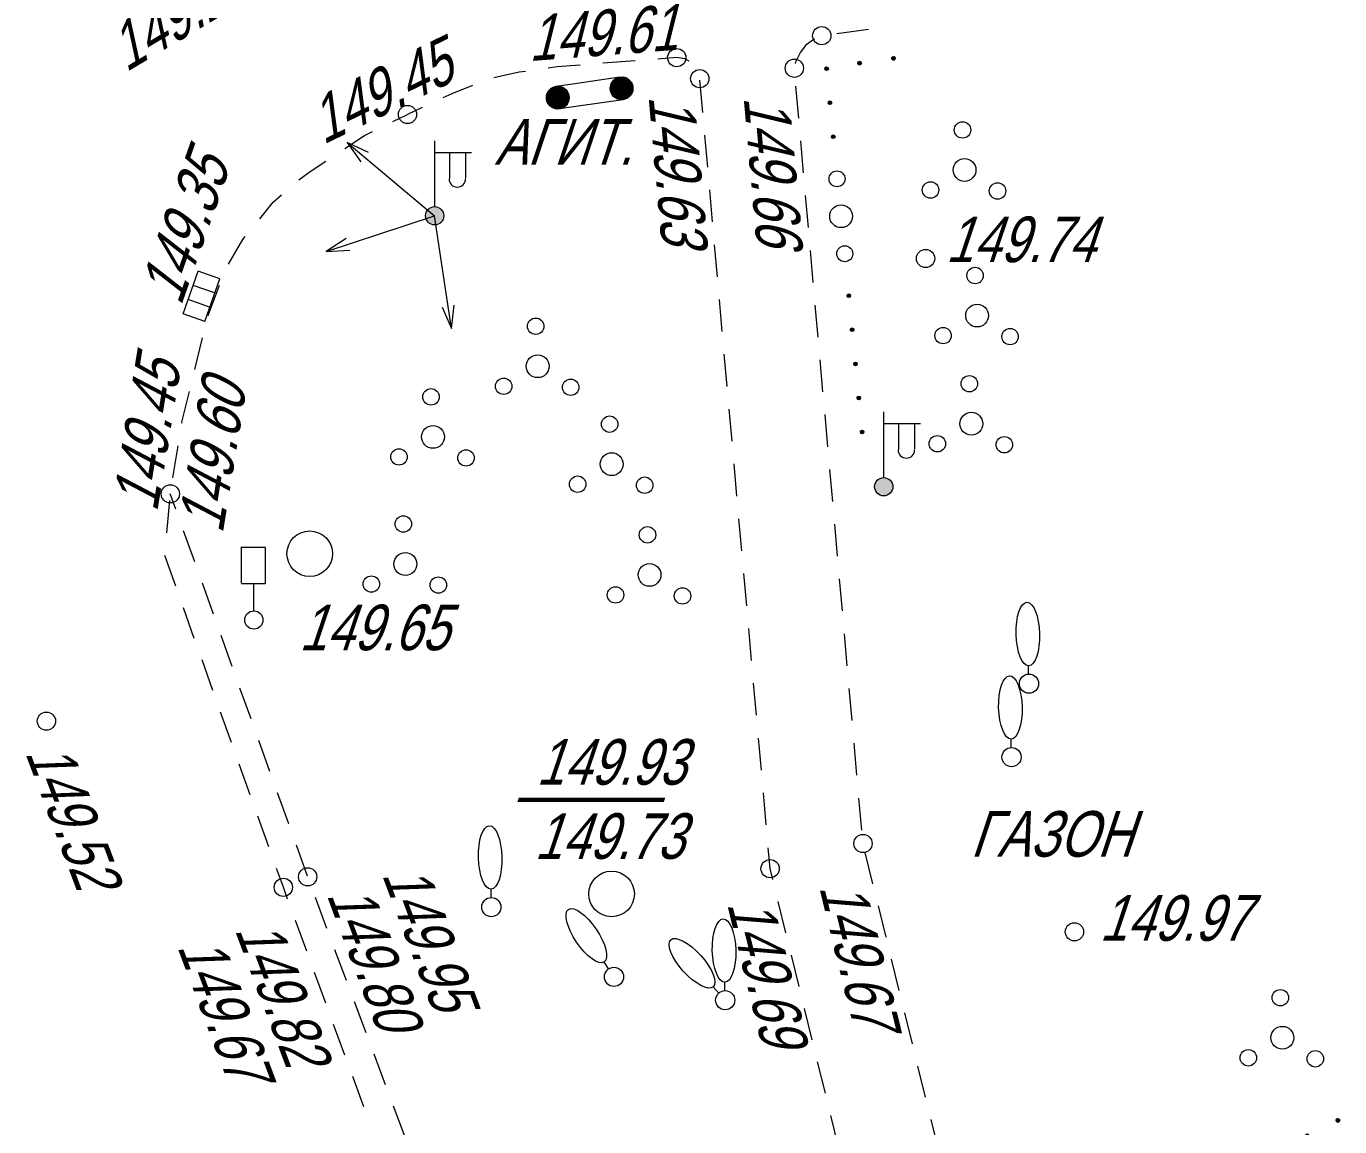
# Model space of a CAD drawing. Header units: metres. Extents: x 382 to 851, y 14083 to 14440.
# Drawn here: x 593.61 to 622.39, y 14327.07 to 14351.19 of the extents above; entities that cross this region are included whole.
import ezdxf
from ezdxf.enums import TextEntityAlignment as Align

# ---------------------------------------------------------------- set-up
doc = ezdxf.new("R2010")
doc.units = ezdxf.units.M
doc.header["$MEASUREMENT"] = 0
for name, color, linetype, lineweight in [('Бортовой камень', 7, 'Continuous', 25), ('Горизонтали', 7, 'Continuous', 25), ('Граница улицы', 7, 'Continuous', 25), ('Колодцы', 7, 'Continuous', 25), ('Леса и газоны', 7, 'Continuous', 25), ('ЛЭП', 7, 'Continuous', 25), ('Отдельно стоящее дерево', 7, 'Continuous', 25), ('Памятники', 7, 'Continuous', 25), ('Полоса деревьев', 7, 'Continuous', 25), ('Светофоры', 7, 'Continuous', 25), ('Фонари', 7, 'Continuous', 25), ('Фонтаны', 7, 'Continuous', 25)]:
    doc.layers.add(name, color=color, linetype=linetype, lineweight=lineweight)
doc.styles.add('Style-RUSSIAN_1251 I 0.32289', font='RUSSIAN_1251.shx', dxfattribs={"oblique": 18.5})

# ---------------------------------------------------------------- blocks, each defined once
blk = doc.blocks.new('PIKET_157')
at = {"layer": 'Горизонтали', "color": 251, "linetype": 'Continuous', "lineweight": 9}
blk.add_arc((0, 0), 0.2, 0, 360, dxfattribs=at)
blk = doc.blocks.new('RESHT1_6')
at = {"layer": 'Фонтаны', "color": 251, "linetype": 'Continuous', "lineweight": 9}
for p, q in [((-0.494, -0.254), (-0.493, 0.254)), ((-0.493, 0.254), (0.495, 0.254)), ((-0.163, -0.245), (-0.162, 0.251)), ((0.166, -0.245), (0.166, 0.251)), ((0.495, -0.255), (0.495, 0.254)), ((-0.494, -0.254), (0.495, -0.255))]:
    blk.add_line(p, q, dxfattribs=at)
blk = doc.blocks.new('KOLOD_50')
at = {"layer": 'Колодцы', "color": 251, "linetype": 'Continuous', "lineweight": 9}
blk.add_arc((0, 0), 0.5, 0, 360, dxfattribs=at)
blk = doc.blocks.new('KOLOD_51')
at = {"layer": 'Колодцы', "color": 251, "linetype": 'Continuous', "lineweight": 9}
blk.add_arc((0, 0), 0.5, 0, 360, dxfattribs=at)
blk = doc.blocks.new('DEREVO_277')
at = {"layer": 'Отдельно стоящее дерево', "color": 251, "linetype": 'Continuous', "lineweight": 9, "flags": 128}
blk.add_lwpolyline([(-0.007, 0.21), (-0.007, 0.393)], dxfattribs=at)
at = {"layer": 'Отдельно стоящее дерево', "color": 251, "linetype": 'Continuous', "lineweight": 9}
blk.add_arc((0.00005, -0.00026), 0.21, 0, 359.999994, dxfattribs=at)
blk.add_ellipse((-0.02545, 1.08774), major_axis=(-0.0185, 0.695), ratio=0.36982862, dxfattribs=at)
blk = doc.blocks.new('DEREVO_278')
at = {"layer": 'Отдельно стоящее дерево', "color": 251, "linetype": 'Continuous', "lineweight": 9, "flags": 128}
blk.add_lwpolyline([(-0.007, 0.21), (-0.007, 0.393)], dxfattribs=at)
at = {"layer": 'Отдельно стоящее дерево', "color": 251, "linetype": 'Continuous', "lineweight": 9}
blk.add_arc((-0.00006, -0.0002), 0.21, 0, 359.999994, dxfattribs=at)
blk.add_ellipse((-0.02556, 1.0878), major_axis=(-0.0185, 0.695), ratio=0.36982862, dxfattribs=at)
blk = doc.blocks.new('DEREVO_279')
at = {"layer": 'Отдельно стоящее дерево', "color": 251, "linetype": 'Continuous', "lineweight": 9, "flags": 128}
blk.add_lwpolyline([(-0.007, 0.21), (-0.007, 0.393)], dxfattribs=at)
at = {"layer": 'Отдельно стоящее дерево', "color": 251, "linetype": 'Continuous', "lineweight": 9}
blk.add_arc((0, 0), 0.21, 0, 360, dxfattribs=at)
blk.add_ellipse((-0.025, 1.088), major_axis=(-0.018, 0.695), ratio=0.369829, dxfattribs=at)
blk = doc.blocks.new('DEREVO_280')
at = {"layer": 'Отдельно стоящее дерево', "color": 251, "linetype": 'Continuous', "lineweight": 9, "flags": 128}
blk.add_lwpolyline([(-0.007, 0.21), (-0.007, 0.393)], dxfattribs=at)
at = {"layer": 'Отдельно стоящее дерево', "color": 251, "linetype": 'Continuous', "lineweight": 9}
blk.add_arc((0.00026, -0.00028), 0.21, 0, 359.999994, dxfattribs=at)
blk.add_ellipse((-0.02524, 1.08772), major_axis=(-0.0185, 0.695), ratio=0.36982862, dxfattribs=at)
blk = doc.blocks.new('DEREVO_281')
at = {"layer": 'Отдельно стоящее дерево', "color": 251, "linetype": 'Continuous', "lineweight": 9, "flags": 128}
blk.add_lwpolyline([(-0.007, 0.21), (-0.007, 0.393)], dxfattribs=at)
at = {"layer": 'Отдельно стоящее дерево', "color": 251, "linetype": 'Continuous', "lineweight": 9}
blk.add_arc((0, 0), 0.21, 0, 360, dxfattribs=at)
blk.add_ellipse((-0.025, 1.088), major_axis=(-0.019, 0.695), ratio=0.369829, dxfattribs=at)
blk = doc.blocks.new('DEREVO_282')
at = {"layer": 'Отдельно стоящее дерево', "color": 251, "linetype": 'Continuous', "lineweight": 9, "flags": 128}
blk.add_lwpolyline([(-0.007, 0.21), (-0.007, 0.393)], dxfattribs=at)
at = {"layer": 'Отдельно стоящее дерево', "color": 251, "linetype": 'Continuous', "lineweight": 9}
blk.add_arc((-0.00004, 0.00034), 0.21, 0, 359.999994, dxfattribs=at)
blk.add_ellipse((-0.02554, 1.08834), major_axis=(-0.0185, 0.695), ratio=0.36982862, dxfattribs=at)
blk = doc.blocks.new('KUST1_15')
at = {"layer": 'Отдельно стоящее дерево', "color": 251, "linetype": 'Continuous', "lineweight": 9}
for centre, radius in [((-0.044, 0.877), 0.18), ((0, 0), 0.25), ((-0.745, -0.439), 0.18), ((0.723, -0.461), 0.18)]:
    blk.add_arc(centre, radius, 0, 360, dxfattribs=at)
blk = doc.blocks.new('KUST1_16')
at = {"layer": 'Отдельно стоящее дерево', "color": 251, "linetype": 'Continuous', "lineweight": 9}
for centre, radius in [((-0.044, 0.877), 0.18), ((0, 0), 0.25), ((-0.745, -0.439), 0.18), ((0.723, -0.461), 0.18)]:
    blk.add_arc(centre, radius, 0, 360, dxfattribs=at)
blk = doc.blocks.new('KUST1_17')
at = {"layer": 'Отдельно стоящее дерево', "color": 251, "linetype": 'Continuous', "lineweight": 9}
for centre, radius in [((-0.044, 0.877), 0.18), ((0, 0), 0.25), ((-0.745, -0.439), 0.18), ((0.723, -0.461), 0.18)]:
    blk.add_arc(centre, radius, 0, 360, dxfattribs=at)
blk = doc.blocks.new('KUST1_18')
at = {"layer": 'Отдельно стоящее дерево', "color": 251, "linetype": 'Continuous', "lineweight": 9}
for centre, radius in [((-0.044, 0.877), 0.18), ((0, 0), 0.25), ((-0.745, -0.439), 0.18), ((0.723, -0.461), 0.18)]:
    blk.add_arc(centre, radius, 0, 360, dxfattribs=at)
blk = doc.blocks.new('DORZN1_17')
at = {"layer": 'Светофоры', "color": 251, "linetype": 'Continuous', "lineweight": 9}
for p, q in [((-0.27, 0.806), (-0.27, 1.603)), ((-0.27, 1.598), (0.252, 1.598)), ((0.252, 0.792), (0.252, 1.589)), ((-0.27, 0.801), (0.248, 0.801)), ((-0.004, 0.2), (-0.004, 0.801))]:
    blk.add_line(p, q, dxfattribs=at)
blk.add_arc((0, 0), 0.2, 0, 360, dxfattribs=at)
blk = doc.blocks.new('KUST1_19')
at = {"layer": 'Отдельно стоящее дерево', "color": 251, "linetype": 'Continuous', "lineweight": 9}
for centre, radius in [((-0.044, 0.877), 0.18), ((0, 0), 0.25), ((-0.745, -0.439), 0.18), ((0.723, -0.461), 0.18)]:
    blk.add_arc(centre, radius, 0, 360, dxfattribs=at)
blk = doc.blocks.new('KUST1_20')
at = {"layer": 'Отдельно стоящее дерево', "color": 251, "linetype": 'Continuous', "lineweight": 9}
for centre, radius in [((-0.044, 0.877), 0.18), ((0, 0), 0.25), ((-0.745, -0.439), 0.18), ((0.723, -0.461), 0.18)]:
    blk.add_arc(centre, radius, 0, 360, dxfattribs=at)
blk = doc.blocks.new('KUST1_21')
at = {"layer": 'Отдельно стоящее дерево', "color": 251, "linetype": 'Continuous', "lineweight": 9}
for centre, radius in [((-0.044, 0.877), 0.18), ((0, 0), 0.25), ((-0.745, -0.439), 0.18), ((0.723, -0.461), 0.18)]:
    blk.add_arc(centre, radius, 0, 360, dxfattribs=at)
blk = doc.blocks.new('KUST1_22')
at = {"layer": 'Отдельно стоящее дерево', "color": 251, "linetype": 'Continuous', "lineweight": 9}
for centre, radius in [((-0.044, 0.877), 0.18), ((0, 0), 0.25), ((-0.745, -0.439), 0.18), ((0.723, -0.461), 0.18)]:
    blk.add_arc(centre, radius, 0, 360, dxfattribs=at)
blk = doc.blocks.new('KUST1_23')
at = {"layer": 'Отдельно стоящее дерево', "color": 251, "linetype": 'Continuous', "lineweight": 9}
for centre, radius in [((-0.044, 0.877), 0.18), ((0, 0), 0.25), ((-0.745, -0.439), 0.18), ((0.723, -0.461), 0.18)]:
    blk.add_arc(centre, radius, 0, 360, dxfattribs=at)
blk = doc.blocks.new('msdElementTypeLine_17')
at = {"layer": 'Памятники', "color": 251, "linetype": 'Continuous', "lineweight": 9}
for p, q in [((1.611, 0.7), (0.621, 0.557)), ((1.862, 0.578), (1.404, 0.512)), ((1.86, 0.583), (1.406, 0.517)), ((1.858, 0.588), (1.408, 0.522)), ((1.854, 0.592), (1.41, 0.528)), ((1.85, 0.597), (1.411, 0.533)), ((1.847, 0.601), (1.413, 0.538)), ((1.844, 0.606), (1.415, 0.544)), ((1.84, 0.61), (1.417, 0.549)), ((1.837, 0.615), (1.418, 0.554)), ((1.833, 0.619), (1.421, 0.56)), ((1.829, 0.624), (1.425, 0.565)), ((1.825, 0.628), (1.428, 0.571)), ((1.82, 0.633), (1.431, 0.576)), ((1.815, 0.637), (1.433, 0.582)), ((1.81, 0.641), (1.437, 0.587)), ((1.805, 0.646), (1.44, 0.593)), ((1.8, 0.65), (1.444, 0.598)), ((1.795, 0.654), (1.449, 0.604)), ((1.789, 0.659), (1.453, 0.61)), ((1.781, 0.662), (1.459, 0.616)), ((1.775, 0.667), (1.463, 0.621)), ((1.768, 0.671), (1.467, 0.627)), ((1.761, 0.675), (1.474, 0.633)), ((1.754, 0.679), (1.482, 0.639)), ((1.744, 0.682), (1.489, 0.645)), ((1.734, 0.686), (1.496, 0.651)), ((1.725, 0.69), (1.503, 0.657)), ((1.715, 0.693), (1.515, 0.664)), ((1.701, 0.696), (1.526, 0.671)), ((1.686, 0.699), (1.538, 0.678)), ((1.67, 0.702), (1.559, 0.686)), ((1.636, 0.702), (1.581, 0.694)), ((0.486, 0.328), (0, 0.257)), ((0.482, 0.342), (0.001, 0.272)), ((0.484, 0.338), (0.001, 0.267)), ((0.485, 0.333), (0.001, 0.262)), ((0.488, 0.323), (0.001, 0.252)), ((0.49, 0.318), (0.001, 0.247)), ((0.493, 0.309), (0.001, 0.237)), ((0.494, 0.304), (0.001, 0.232)), ((0.495, 0.294), (0.001, 0.222)), ((0.48, 0.347), (0.002, 0.278)), ((0.491, 0.313), (0.002, 0.242)), ((0.495, 0.299), (0.002, 0.227)), ((0.496, 0.289), (0.002, 0.217)), ((0.478, 0.352), (0.003, 0.283)), ((0.473, 0.361), (0.004, 0.293)), ((0.475, 0.356), (0.004, 0.288)), ((0.468, 0.371), (0.006, 0.303)), ((0.471, 0.366), (0.006, 0.298)), ((0.465, 0.375), (0.007, 0.309)), ((0.463, 0.38), (0.009, 0.314)), ((0.461, 0.385), (0.011, 0.319)), ((0.457, 0.389), (0.013, 0.325)), ((0.453, 0.394), (0.014, 0.33)), ((0.45, 0.398), (0.016, 0.335)), ((0.447, 0.403), (0.018, 0.341)), ((0.443, 0.407), (0.02, 0.346)), ((0.44, 0.412), (0.021, 0.351)), ((0.436, 0.416), (0.024, 0.357)), ((0.432, 0.421), (0.028, 0.362)), ((0.428, 0.425), (0.031, 0.368)), ((0.423, 0.43), (0.034, 0.373)), ((0.418, 0.434), (0.036, 0.379)), ((0.413, 0.438), (0.04, 0.384)), ((0.408, 0.443), (0.043, 0.39)), ((0.403, 0.447), (0.047, 0.395)), ((0.398, 0.451), (0.052, 0.401)), ((0.392, 0.456), (0.056, 0.407)), ((0.384, 0.459), (0.062, 0.413)), ((0.378, 0.464), (0.066, 0.418)), ((0.371, 0.468), (0.07, 0.424)), ((0.364, 0.472), (0.077, 0.43)), ((0.357, 0.476), (0.085, 0.436)), ((0.347, 0.479), (0.092, 0.442)), ((0.337, 0.483), (0.099, 0.448)), ((0.328, 0.487), (0.106, 0.454)), ((0.318, 0.49), (0.118, 0.461)), ((0.304, 0.493), (0.129, 0.468)), ((0.289, 0.496), (0.141, 0.475)), ((0.273, 0.499), (0.162, 0.483)), ((0.239, 0.499), (0.184, 0.491)), ((0.621, 0.557), (0.214, 0.497)), ((1.883, 0.531), (1.397, 0.46)), ((1.879, 0.545), (1.398, 0.475)), ((1.881, 0.541), (1.398, 0.47)), ((1.882, 0.536), (1.398, 0.465)), ((1.885, 0.526), (1.398, 0.455)), ((1.887, 0.521), (1.398, 0.45)), ((1.89, 0.512), (1.398, 0.44)), ((1.891, 0.507), (1.398, 0.435)), ((1.892, 0.497), (1.398, 0.425)), ((1.877, 0.55), (1.399, 0.481)), ((1.888, 0.516), (1.399, 0.445)), ((1.892, 0.502), (1.399, 0.43)), ((1.893, 0.492), (1.399, 0.42)), ((1.875, 0.555), (1.4, 0.486)), ((1.894, 0.487), (1.4, 0.415)), ((1.87, 0.564), (1.401, 0.496)), ((1.872, 0.559), (1.401, 0.491)), ((1.894, 0.482), (1.402, 0.41)), ((1.895, 0.477), (1.402, 0.405)), ((1.865, 0.574), (1.403, 0.506)), ((1.868, 0.569), (1.403, 0.501)), ((1.896, 0.472), (1.404, 0.401)), ((1.897, 0.467), (1.405, 0.396)), ((1.896, 0.462), (1.405, 0.391)), ((1.896, 0.457), (1.407, 0.386)), ((1.896, 0.452), (1.408, 0.381)), ((1.895, 0.447), (1.41, 0.376)), ((1.896, 0.442), (1.411, 0.371)), ((1.896, 0.437), (1.413, 0.366)), ((1.896, 0.432), (1.415, 0.362)), ((1.895, 0.426), (1.417, 0.357)), ((1.895, 0.421), (1.419, 0.352)), ((1.894, 0.416), (1.422, 0.348)), ((1.893, 0.411), (1.424, 0.343)), ((1.891, 0.406), (1.425, 0.338)), ((1.89, 0.4), (1.428, 0.333)), ((1.889, 0.395), (1.431, 0.329)), ((1.888, 0.39), (1.433, 0.324)), ((1.887, 0.385), (1.437, 0.319)), ((1.886, 0.38), (1.44, 0.315)), ((1.884, 0.374), (1.443, 0.31)), ((1.882, 0.369), (1.446, 0.306)), ((1.879, 0.363), (1.449, 0.301)), ((1.877, 0.358), (1.452, 0.296)), ((1.875, 0.353), (1.456, 0.292)), ((1.873, 0.347), (1.461, 0.288)), ((1.87, 0.342), (1.465, 0.283)), ((1.868, 0.337), (1.469, 0.279)), ((1.865, 0.331), (1.474, 0.274)), ((1.862, 0.326), (1.478, 0.27)), ((1.857, 0.32), (1.482, 0.265)), ((1.854, 0.314), (1.487, 0.261)), ((1.85, 0.309), (1.494, 0.257)), ((1.847, 0.303), (1.499, 0.253)), ((1.842, 0.297), (1.505, 0.248)), ((1.837, 0.292), (1.511, 0.244)), ((0.497, 0.284), (0.003, 0.212)), ((0.497, 0.279), (0.005, 0.207)), ((0.498, 0.274), (0.005, 0.202)), ((0.499, 0.269), (0.007, 0.198)), ((0.5, 0.264), (0.008, 0.193)), ((0.499, 0.259), (0.008, 0.188)), ((0.499, 0.254), (0.01, 0.183)), ((0.499, 0.249), (0.011, 0.178)), ((0.498, 0.244), (0.013, 0.173)), ((0.499, 0.239), (0.014, 0.168)), ((0.499, 0.234), (0.016, 0.163)), ((0.499, 0.229), (0.018, 0.159)), ((0.498, 0.223), (0.02, 0.154)), ((0.498, 0.218), (0.022, 0.149)), ((0.497, 0.213), (0.025, 0.145)), ((0.496, 0.208), (0.027, 0.14)), ((0.494, 0.203), (0.028, 0.135)), ((0.493, 0.197), (0.031, 0.13)), ((0.492, 0.192), (0.034, 0.126)), ((0.491, 0.187), (0.036, 0.121)), ((0.49, 0.182), (0.04, 0.116)), ((0.489, 0.177), (0.043, 0.112)), ((0.487, 0.171), (0.046, 0.107)), ((0.485, 0.166), (0.049, 0.103)), ((0.482, 0.16), (0.052, 0.098)), ((0.48, 0.155), (0.055, 0.093)), ((0.478, 0.15), (0.059, 0.089)), ((0.476, 0.144), (0.064, 0.085)), ((0.473, 0.139), (0.068, 0.08)), ((0.471, 0.134), (0.072, 0.076)), ((0.468, 0.128), (0.077, 0.071)), ((0.465, 0.123), (0.081, 0.067)), ((0.46, 0.117), (0.085, 0.062)), ((0.457, 0.111), (0.09, 0.058)), ((0.453, 0.106), (0.097, 0.054)), ((0.45, 0.1), (0.102, 0.05)), ((0.445, 0.094), (0.108, 0.045)), ((0.44, 0.089), (0.114, 0.041)), ((0.435, 0.083), (0.119, 0.037)), ((0.429, 0.077), (0.127, 0.033)), ((0.424, 0.071), (0.135, 0.029)), ((0.418, 0.065), (0.143, 0.025)), ((0.411, 0.059), (0.151, 0.021)), ((0.402, 0.053), (0.159, 0.018)), ((0.394, 0.047), (0.169, 0.014)), ((0.385, 0.04), (0.182, 0.011)), ((0.374, 0.034), (0.193, 0.007)), ((0.359, 0.026), (0.206, 0.004)), ((0.345, 0.019), (0.226, 0.002)), ((0.317, 0.01), (0.249, 0)), ((0.693, 0.062), (0.286, 0.003)), ((1.683, 0.206), (0.693, 0.062)), ((1.832, 0.286), (1.516, 0.24)), ((1.826, 0.28), (1.524, 0.236)), ((1.821, 0.274), (1.532, 0.232)), ((1.815, 0.268), (1.54, 0.228)), ((1.808, 0.262), (1.548, 0.224)), ((1.799, 0.256), (1.556, 0.221)), ((1.791, 0.25), (1.566, 0.217)), ((1.782, 0.243), (1.579, 0.214)), ((1.771, 0.237), (1.59, 0.21)), ((1.756, 0.229), (1.603, 0.207)), ((1.742, 0.222), (1.623, 0.205)), ((1.714, 0.213), (1.646, 0.203))]:
    blk.add_line(p, q, dxfattribs=at)
for centre in [(1.647, 0.453), (0.25, 0.25)]:
    blk.add_circle(centre, 0.25, dxfattribs=at)
blk = doc.blocks.new('msdElementTypeLineString_73')
at = {"layer": 'Полоса деревьев', "color": 251, "linetype": 'Continuous', "lineweight": 9}
for p, q in [((0.934, 8.701), (1.014, 8.712)), ((0.935, 8.716), (1.009, 8.726)), ((0.935, 8.711), (1.01, 8.721)), ((0.935, 8.706), (1.012, 8.717)), ((0.936, 8.696), (1.013, 8.707)), ((0.937, 8.721), (1.006, 8.731)), ((0.938, 8.691), (1.012, 8.701)), ((0.94, 8.727), (1.001, 8.735)), ((0.941, 8.686), (1.012, 8.696)), ((0.943, 8.732), (0.997, 8.74)), ((0.944, 8.682), (1.01, 8.691)), ((0.949, 8.677), (1.006, 8.685)), ((0.95, 8.738), (0.988, 8.743)), ((0.954, 8.673), (1.003, 8.68)), ((0.96, 8.744), (0.968, 8.746)), ((0.964, 8.669), (0.994, 8.674)), ((1.677, 8.811), (1.754, 8.822)), ((1.677, 8.806), (1.756, 8.818)), ((1.678, 8.822), (1.751, 8.832)), ((1.678, 8.816), (1.753, 8.827)), ((1.679, 8.827), (1.748, 8.837)), ((1.679, 8.801), (1.756, 8.812)), ((1.68, 8.797), (1.755, 8.807)), ((1.682, 8.832), (1.744, 8.841)), ((1.683, 8.792), (1.754, 8.802)), ((1.686, 8.838), (1.739, 8.845)), ((1.687, 8.787), (1.752, 8.797)), ((1.691, 8.783), (1.749, 8.791)), ((1.693, 8.844), (1.73, 8.849)), ((1.696, 8.779), (1.746, 8.786)), ((1.702, 8.85), (1.711, 8.852)), ((1.707, 8.775), (1.736, 8.779)), ((0.214, 8.573), (0.213, 8.582)), ((0.22, 8.563), (0.216, 8.601)), ((0.226, 8.556), (0.22, 8.609)), ((0.231, 8.552), (0.225, 8.614)), ((0.236, 8.549), (0.23, 8.618)), ((0.241, 8.547), (0.234, 8.621)), ((0.247, 8.547), (0.239, 8.622)), ((0.252, 8.546), (0.244, 8.624)), ((0.257, 8.546), (0.249, 8.625)), ((0.262, 8.547), (0.254, 8.625)), ((0.266, 8.549), (0.259, 8.623)), ((0.271, 8.551), (0.264, 8.623)), ((0.276, 8.555), (0.27, 8.62)), ((0.281, 8.559), (0.275, 8.617)), ((0.285, 8.563), (0.28, 8.613)), ((0.289, 8.574), (0.286, 8.604)), ((0.287, 7.826), (0.286, 7.835)), ((0.293, 7.817), (0.289, 7.854)), ((0.298, 7.809), (0.293, 7.863)), ((0.304, 7.806), (0.298, 7.867)), ((0.309, 7.802), (0.302, 7.872)), ((0.314, 7.801), (0.307, 7.874)), ((0.319, 7.8), (0.312, 7.876)), ((0.325, 7.8), (0.317, 7.877)), ((0.33, 7.799), (0.322, 7.879)), ((0.334, 7.801), (0.327, 7.878)), ((0.339, 7.802), (0.332, 7.877)), ((0.344, 7.805), (0.337, 7.876)), ((0.349, 7.808), (0.342, 7.874)), ((0.353, 7.813), (0.348, 7.87)), ((0.358, 7.817), (0.353, 7.867)), ((0.362, 7.827), (0.359, 7.857)), ((0.36, 7.08), (0.359, 7.089)), ((0.366, 7.07), (0.362, 7.108)), ((0.371, 7.063), (0.366, 7.116)), ((0.377, 7.059), (0.371, 7.121)), ((0.382, 7.056), (0.375, 7.125)), ((0.387, 7.054), (0.38, 7.128)), ((0.392, 7.054), (0.385, 7.129)), ((0.397, 7.053), (0.39, 7.131)), ((0.403, 7.053), (0.395, 7.132)), ((0.407, 7.054), (0.4, 7.132)), ((0.412, 7.056), (0.405, 7.13)), ((0.417, 7.058), (0.41, 7.13)), ((0.422, 7.062), (0.415, 7.127)), ((0.426, 7.066), (0.421, 7.124)), ((0.431, 7.071), (0.426, 7.12)), ((0.435, 7.081), (0.432, 7.111)), ((0.7, 3.596), (0.699, 3.605)), ((0.706, 3.587), (0.702, 3.625)), ((0.712, 3.579), (0.706, 3.633)), ((0.717, 3.576), (0.711, 3.638)), ((0.722, 3.572), (0.716, 3.642)), ((0.728, 3.571), (0.72, 3.644)), ((0.733, 3.57), (0.725, 3.646)), ((0.738, 3.57), (0.73, 3.647)), ((0.743, 3.569), (0.735, 3.649)), ((0.748, 3.571), (0.74, 3.648)), ((0.753, 3.572), (0.745, 3.647)), ((0.757, 3.575), (0.75, 3.646)), ((0.762, 3.578), (0.756, 3.644)), ((0.767, 3.583), (0.761, 3.64)), ((0.771, 3.587), (0.766, 3.637)), ((0.775, 3.598), (0.772, 3.627)), ((0.779, 2.84), (0.775, 2.878)), ((0.785, 2.833), (0.779, 2.887)), ((0.79, 2.829), (0.784, 2.891)), ((0.795, 2.826), (0.788, 2.896)), ((0.8, 2.824), (0.793, 2.898)), ((0.806, 2.824), (0.798, 2.9)), ((0.811, 2.823), (0.803, 2.901)), ((0.816, 2.823), (0.808, 2.902)), ((0.821, 2.824), (0.813, 2.902)), ((0.825, 2.826), (0.818, 2.9)), ((0.83, 2.828), (0.823, 2.9)), ((0.835, 2.832), (0.829, 2.897)), ((0.84, 2.836), (0.834, 2.894)), ((0.844, 2.841), (0.839, 2.89)), ((0.848, 2.851), (0.845, 2.881)), ((0.773, 2.85), (0.772, 2.859)), ((0.846, 2.103), (0.845, 2.112)), ((0.852, 2.094), (0.848, 2.132)), ((0.857, 2.086), (0.852, 2.14)), ((0.863, 2.083), (0.857, 2.145)), ((0.868, 2.079), (0.861, 2.149)), ((0.873, 2.078), (0.866, 2.152)), ((0.878, 2.077), (0.871, 2.153)), ((0.884, 2.077), (0.876, 2.155)), ((0.889, 2.076), (0.881, 2.156)), ((0.893, 2.078), (0.886, 2.156)), ((0.898, 2.079), (0.891, 2.154)), ((0.903, 2.082), (0.896, 2.154)), ((0.908, 2.085), (0.901, 2.151)), ((0.912, 2.09), (0.907, 2.148)), ((0.917, 2.094), (0.912, 2.144)), ((0.921, 2.105), (0.918, 2.135)), ((0.919, 1.357), (0.918, 1.366)), ((0.925, 1.347), (0.921, 1.385)), ((0.93, 1.34), (0.925, 1.394)), ((0.936, 1.336), (0.93, 1.398)), ((0.941, 1.333), (0.934, 1.403)), ((0.946, 1.331), (0.939, 1.405)), ((0.951, 1.331), (0.944, 1.407)), ((0.956, 1.33), (0.949, 1.408)), ((0.962, 1.33), (0.954, 1.41)), ((0.966, 1.331), (0.959, 1.409)), ((0.971, 1.333), (0.964, 1.408)), ((0.976, 1.335), (0.969, 1.407)), ((0.981, 1.339), (0.974, 1.405)), ((0.985, 1.343), (0.98, 1.401)), ((0.99, 1.348), (0.985, 1.398)), ((0.994, 1.358), (0.991, 1.388)), ((0.992, 0.61), (0.991, 0.619)), ((0.998, 0.601), (0.994, 0.639)), ((1.003, 0.594), (0.998, 0.647)), ((1.009, 0.59), (1.003, 0.652)), ((1.014, 0.587), (1.007, 0.656)), ((1.019, 0.585), (1.012, 0.659)), ((1.024, 0.585), (1.017, 0.66)), ((1.029, 0.584), (1.022, 0.662)), ((1.034, 0.584), (1.027, 0.663)), ((1.039, 0.585), (1.032, 0.663)), ((1.044, 0.586), (1.037, 0.661)), ((1.049, 0.589), (1.042, 0.661)), ((1.054, 0.592), (1.047, 0.658)), ((1.058, 0.597), (1.053, 0.655)), ((1.063, 0.601), (1.058, 0.651)), ((1.067, 0.612), (1.064, 0.642))]:
    blk.add_line(p, q, dxfattribs=at)
for centre, radius in [((0.974, 8.707), 0.04), ((1.716, 8.813), 0.04), ((0.252, 8.585), 0.04), ((0.325, 7.839), 0.04), ((0.398, 7.092), 0.04), ((0.479, 6.171), 0.175), ((0.568, 5.351), 0.25), ((0.648, 4.53), 0.175), ((0.738, 3.609), 0.04), ((0.811, 2.863), 0.04), ((0.884, 2.116), 0.04), ((0.957, 1.37), 0.04), ((1.03, 0.623), 0.04)]:
    blk.add_circle(centre, radius, dxfattribs=at)
blk = doc.blocks.new('FNRM1_2')
at = {"layer": 'Фонари', "linetype": 'Continuous', "lineweight": 9}
h = blk.add_hatch(color=251, dxfattribs=at)
edge = h.paths.add_edge_path()
edge.add_arc((0, 0), 0.2, 0, 360)
at = {"layer": 'Фонари', "color": 251, "linetype": 'Continuous', "lineweight": 9}
for p, q in [((0.003, 0.2), (0.003, 1.641)), ((0.017, 1.388), (0.805, 1.388)), ((0.322, 1.371), (0.322, 0.816)), ((0.676, 1.378), (0.676, 0.823))]:
    blk.add_line(p, q, dxfattribs=at)
blk.add_circle((0, 0), 0.2, dxfattribs=at)
blk.add_arc((0.496, 0.809), 0.181, 180, 0, dxfattribs=at)
blk = doc.blocks.new('FNRM1_4')
at = {"layer": 'Фонари', "linetype": 'Continuous', "lineweight": 9}
h = blk.add_hatch(color=251, dxfattribs=at)
edge = h.paths.add_edge_path()
edge.add_arc((0, 0), 0.2, 0, 360)
at = {"layer": 'Фонари', "color": 251, "linetype": 'Continuous', "lineweight": 9}
for p, q in [((0.003, 0.2), (0.003, 1.641)), ((0.017, 1.388), (0.805, 1.388)), ((0.322, 1.371), (0.322, 0.816)), ((0.676, 1.378), (0.676, 0.823))]:
    blk.add_line(p, q, dxfattribs=at)
blk.add_circle((0, 0), 0.2, dxfattribs=at)
blk.add_arc((0.496, 0.809), 0.181, 180, 0, dxfattribs=at)
blk = doc.blocks.new('msdElementTypeLine_22')
at = {"layer": 'Полоса деревьев', "color": 251, "linetype": 'Continuous', "lineweight": 9}
for p, q in [((5.826, 3.092), (5.888, 3.124)), ((5.826, 3.087), (5.892, 3.12)), ((5.827, 3.098), (5.882, 3.126)), ((5.828, 3.105), (5.877, 3.129)), ((5.828, 3.082), (5.895, 3.116)), ((5.829, 3.077), (5.899, 3.112)), ((5.83, 3.072), (5.902, 3.108)), ((5.833, 3.113), (5.867, 3.13)), ((5.834, 3.068), (5.903, 3.103)), ((5.837, 3.064), (5.904, 3.098)), ((5.84, 3.122), (5.848, 3.126)), ((5.841, 3.061), (5.905, 3.093)), ((5.846, 3.057), (5.905, 3.087)), ((5.852, 3.055), (5.903, 3.081)), ((5.857, 3.052), (5.902, 3.075)), ((5.869, 3.052), (5.895, 3.066)), ((5.157, 2.754), (5.219, 2.785)), ((5.157, 2.748), (5.223, 2.782)), ((5.158, 2.76), (5.213, 2.788)), ((5.158, 2.743), (5.226, 2.778)), ((5.159, 2.766), (5.207, 2.791)), ((5.16, 2.738), (5.229, 2.774)), ((5.161, 2.734), (5.233, 2.77)), ((5.164, 2.774), (5.198, 2.791)), ((5.164, 2.73), (5.234, 2.765)), ((5.167, 2.726), (5.234, 2.759)), ((5.171, 2.783), (5.179, 2.787)), ((5.172, 2.722), (5.236, 2.754)), ((5.176, 2.719), (5.235, 2.749)), ((5.182, 2.716), (5.234, 2.742)), ((5.188, 2.714), (5.233, 2.736)), ((5.199, 2.714), (5.226, 2.727)), ((2.034, 1.174), (2.096, 1.205)), ((2.034, 1.168), (2.1, 1.202)), ((2.035, 1.18), (2.09, 1.208)), ((2.035, 1.163), (2.103, 1.198)), ((2.036, 1.186), (2.084, 1.211)), ((2.037, 1.158), (2.106, 1.194)), ((2.038, 1.154), (2.109, 1.19)), ((2.041, 1.194), (2.075, 1.211)), ((2.041, 1.15), (2.111, 1.185)), ((2.044, 1.145), (2.111, 1.179)), ((2.048, 1.203), (2.056, 1.207)), ((2.048, 1.142), (2.113, 1.174)), ((2.053, 1.139), (2.112, 1.169)), ((2.059, 1.136), (2.111, 1.162)), ((2.065, 1.134), (2.11, 1.156)), ((1.364, 0.835), (1.427, 0.867)), ((1.366, 0.841), (1.421, 0.869)), ((1.367, 0.848), (1.415, 0.872)), ((1.372, 0.856), (1.406, 0.873)), ((1.378, 0.865), (1.387, 0.869)), ((2.076, 1.134), (2.103, 1.147)), ((1.365, 0.83), (1.431, 0.863)), ((1.366, 0.825), (1.434, 0.859)), ((1.368, 0.82), (1.437, 0.855)), ((1.369, 0.815), (1.44, 0.851)), ((1.372, 0.811), (1.442, 0.846)), ((1.375, 0.807), (1.442, 0.841)), ((1.379, 0.803), (1.443, 0.836)), ((1.384, 0.8), (1.443, 0.83)), ((1.39, 0.798), (1.442, 0.824)), ((1.396, 0.795), (1.44, 0.818)), ((1.407, 0.795), (1.434, 0.809)), ((0.695, 0.496), (0.758, 0.528)), ((0.696, 0.503), (0.752, 0.531)), ((0.696, 0.491), (0.762, 0.525)), ((0.697, 0.486), (0.765, 0.521)), ((0.698, 0.509), (0.746, 0.533)), ((0.698, 0.481), (0.768, 0.516)), ((0.7, 0.476), (0.771, 0.512)), ((0.703, 0.517), (0.736, 0.534)), ((0.703, 0.472), (0.772, 0.508)), ((0.706, 0.468), (0.773, 0.502)), ((0.709, 0.526), (0.717, 0.53)), ((0.71, 0.465), (0.774, 0.497)), ((0.715, 0.462), (0.774, 0.491)), ((0.721, 0.459), (0.773, 0.485)), ((0.727, 0.456), (0.771, 0.479)), ((0.738, 0.456), (0.765, 0.47))]:
    blk.add_line(p, q, dxfattribs=at)
for centre, radius in [((5.866, 3.091), 0.04), ((5.196, 2.752), 0.04), ((4.367, 2.343), 0.175), ((3.635, 1.962), 0.25), ((2.899, 1.59), 0.175), ((2.073, 1.172), 0.04), ((1.404, 0.834), 0.04), ((0.735, 0.495), 0.04)]:
    blk.add_circle(centre, radius, dxfattribs=at)
blk = doc.blocks.new('PIKET_236')
at = {"layer": 'Горизонтали', "color": 251, "linetype": 'Continuous', "lineweight": 9}
blk.add_arc((0, 0), 0.2, 0, 360, dxfattribs=at)
blk = doc.blocks.new('PIKET_237')
at = {"layer": 'Горизонтали', "color": 251, "linetype": 'Continuous', "lineweight": 9}
blk.add_arc((0, 0), 0.2, 0, 360, dxfattribs=at)
blk = doc.blocks.new('PIKET_238')
at = {"layer": 'Горизонтали', "color": 251, "linetype": 'Continuous', "lineweight": 9}
blk.add_arc((0, 0), 0.2, 0, 360, dxfattribs=at)
blk = doc.blocks.new('msdElementTypeLine_28')
at = {"layer": 'ЛЭП', "color": 251, "linetype": 'Continuous', "lineweight": 9}
blk.add_line((43.27, 14.365), (45.644, 15.148), dxfattribs=at)
at = {"layer": 'ЛЭП', "color": 251, "linetype": 'Continuous', "lineweight": 9, "flags": 128}
blk.add_lwpolyline([(43.702, 14.648), (43.27, 14.365), (43.788, 14.394)], dxfattribs=at)
blk = doc.blocks.new('msdElementTypeLine_29')
at = {"layer": 'ЛЭП', "color": 251, "linetype": 'Continuous', "lineweight": 9}
blk.add_line((9.532, 1.741), (11.447, 0.135), dxfattribs=at)
at = {"layer": 'ЛЭП', "color": 251, "linetype": 'Continuous', "lineweight": 9, "flags": 128}
blk.add_lwpolyline([(10, 1.523), (9.532, 1.741), (9.83, 1.317)], dxfattribs=at)
blk = doc.blocks.new('msdElementTypeLine_30')
at = {"layer": 'ЛЭП', "color": 251, "linetype": 'Continuous', "lineweight": 9}
for p, q in [((0.506, 27.162), (0.134, 29.634)), ((4.201, 2.606), (4.573, 0.134))]:
    blk.add_line(p, q, dxfattribs=at)
at = {"layer": 'ЛЭП', "color": 251, "linetype": 'Continuous', "lineweight": 9, "flags": 128}
for points in [[(0.299, 27.635), (0.506, 27.162), (0.564, 27.677)], [(4.407, 2.133), (4.201, 2.606), (4.143, 2.091)]]:
    blk.add_lwpolyline(points, dxfattribs=at)
blk = doc.blocks.new('msdElementTypeLineString_78')
at = {"layer": 'Бортовой камень', "color": 251, "linetype": 'Continuous', "lineweight": 9}
for p, q in [((0.122, 59.168), (0, 59.507)), ((0.534, 58.019), (0.29, 58.697)), ((0.946, 56.87), (0.702, 57.549)), ((1.358, 55.722), (1.114, 56.4)), ((1.77, 54.573), (1.526, 55.251)), ((2.182, 53.424), (1.938, 54.102)), ((2.594, 52.275), (2.35, 52.953)), ((3.006, 51.127), (2.762, 51.805)), ((3.433, 49.983), (3.181, 50.658)), ((3.861, 48.84), (3.608, 49.515)), ((4.289, 47.698), (4.036, 48.372)), ((4.716, 46.555), (4.464, 47.229)), ((5.144, 45.412), (4.892, 46.086))]:
    blk.add_line(p, q, dxfattribs=at)
blk = doc.blocks.new('PIKET_329')
at = {"layer": 'Горизонтали', "color": 251, "linetype": 'Continuous', "lineweight": 9}
blk.add_arc((0, 0), 0.2, 0, 360, dxfattribs=at)
blk = doc.blocks.new('PIKET_330')
at = {"layer": 'Горизонтали', "color": 251, "linetype": 'Continuous', "lineweight": 9}
blk.add_arc((0, 0), 0.2, 0, 360, dxfattribs=at)
blk = doc.blocks.new('PIKET_331')
at = {"layer": 'Горизонтали', "color": 251, "linetype": 'Continuous', "lineweight": 9}
blk.add_arc((0, 0), 0.2, 0, 360, dxfattribs=at)
blk = doc.blocks.new('PIKET_332')
at = {"layer": 'Горизонтали', "color": 251, "linetype": 'Continuous', "lineweight": 9}
blk.add_arc((0, 0), 0.2, 0, 360, dxfattribs=at)
blk = doc.blocks.new('PIKET_333')
at = {"layer": 'Горизонтали', "color": 251, "linetype": 'Continuous', "lineweight": 9}
blk.add_arc((0, 0), 0.2, 0, 360, dxfattribs=at)
blk = doc.blocks.new('PIKET_334')
at = {"layer": 'Горизонтали', "color": 251, "linetype": 'Continuous', "lineweight": 9}
blk.add_arc((0, 0), 0.2, 0, 360, dxfattribs=at)
blk = doc.blocks.new('PIKET_335')
at = {"layer": 'Горизонтали', "color": 251, "linetype": 'Continuous', "lineweight": 9}
blk.add_arc((0, 0), 0.2, 0, 360, dxfattribs=at)
blk = doc.blocks.new('PIKET_336')
at = {"layer": 'Горизонтали', "color": 251, "linetype": 'Continuous', "lineweight": 9}
blk.add_arc((0, 0), 0.2, 0, 360, dxfattribs=at)
blk = doc.blocks.new('PIKET_337')
at = {"layer": 'Горизонтали', "color": 251, "linetype": 'Continuous', "lineweight": 9}
blk.add_arc((0, 0), 0.2, 0, 360, dxfattribs=at)
blk = doc.blocks.new('msdElementTypeLineString_85')
at = {"layer": 'Бортовой камень', "color": 251, "linetype": 'Continuous', "lineweight": 9}
for p, q in [((5, 67.922), (5.321, 68.079)), ((0.954, 63.671), (1.198, 64.342)), ((0.662, 62.493), (0.832, 63.186)), ((0.18, 60.116), (0.295, 60.821)), ((0.045, 58.911), (0.11, 59.622)), ((0.241, 57.741), (0, 58.413)), ((0.649, 56.599), (0.409, 57.27)), ((1.058, 55.456), (0.818, 56.128)), ((1.466, 54.313), (1.226, 54.985)), ((1.875, 53.171), (1.635, 53.842)), ((2.284, 52.028), (2.043, 52.7)), ((3.112, 49.747), (2.867, 50.417)), ((3.53, 48.607), (3.284, 49.277)), ((3.948, 47.468), (3.702, 48.138)), ((4.366, 46.329), (4.12, 46.999))]:
    blk.add_line(p, q, dxfattribs=at)
at = {"layer": 'Бортовой камень', "color": 251, "linetype": 'Continuous', "lineweight": 9, "flags": 128}
for points in [[(3.944, 67.33), (4.375, 67.616), (4.551, 67.703)], [(2.942, 66.646), (3.189, 66.827), (3.528, 67.053)], [(2.084, 65.795), (2.38, 66.155), (2.563, 66.321)], [(1.401, 64.796), (1.712, 65.342), (1.766, 65.408)], [(0.375, 61.314), (0.379, 61.338), (0.543, 62.008)], [(2.694, 50.886), (2.6, 51.143), (2.452, 51.557)]]:
    blk.add_lwpolyline(points, dxfattribs=at)
blk = doc.blocks.new('msdElementTypeLineString_105')
at = {"layer": 'Граница улицы', "color": 251, "linetype": 'Continuous', "lineweight": 9}
for p, q in [((4.984, 69.14), (4.28, 69.085)), ((6.469, 68.011), (6.406, 68.714)), ((0.32, 68.114), (0, 67.964)), ((6.576, 66.809), (6.513, 67.512)), ((6.683, 65.608), (6.62, 66.311)), ((6.79, 64.407), (6.727, 65.11)), ((6.897, 63.206), (6.834, 63.909)), ((7.003, 62.004), (6.941, 62.708)), ((7.11, 60.803), (7.048, 61.506)), ((7.217, 59.602), (7.155, 60.305)), ((7.324, 58.401), (7.262, 59.104)), ((7.431, 57.199), (7.369, 57.903)), ((7.538, 55.998), (7.475, 56.701)), ((7.645, 54.797), (7.582, 55.5)), ((7.752, 53.596), (7.689, 54.299)), ((7.859, 52.395), (7.796, 53.098)), ((8.291, 50.028), (8.122, 50.714)), ((8.579, 48.857), (8.41, 49.543)), ((8.867, 47.686), (8.698, 48.372)), ((9.155, 46.515), (8.986, 47.201)), ((9.443, 45.344), (9.274, 46.03))]:
    blk.add_line(p, q, dxfattribs=at)
at = {"layer": 'Граница улицы', "color": 251, "linetype": 'Continuous', "lineweight": 9, "flags": 128}
for points in [[(6.174, 69.136), (6.077, 69.183), (5.899, 69.21), (5.483, 69.178)], [(2.584, 68.909), (2.446, 68.89), (1.893, 68.768)], [(3.782, 69.047), (3.28, 69.009), (3.079, 68.98)], [(1.424, 68.598), (0.974, 68.42), (0.773, 68.326)], [(8.003, 51.199), (7.944, 51.438), (7.903, 51.896)]]:
    blk.add_lwpolyline(points, dxfattribs=at)
blk = doc.blocks.new('msdElementTypeLineString_119')
at = {"layer": 'Граница улицы', "color": 251, "linetype": 'Continuous', "lineweight": 9}
for p, q in [((0.93, 66.235), (1.628, 66.332)), ((0.097, 64.383), (0.035, 65.085)), ((0.203, 63.182), (0.141, 63.885)), ((0.309, 61.982), (0.247, 62.684)), ((0.416, 60.782), (0.354, 61.484)), ((0.522, 59.582), (0.46, 60.284)), ((0.628, 58.382), (0.566, 59.084)), ((0.735, 57.182), (0.673, 57.884)), ((0.841, 55.982), (0.779, 56.684)), ((0.947, 54.782), (0.885, 55.484)), ((1.054, 53.582), (0.991, 54.284)), ((1.16, 52.381), (1.098, 53.083)), ((1.266, 51.181), (1.204, 51.883)), ((1.373, 49.981), (1.31, 50.683)), ((1.479, 48.781), (1.417, 49.483)), ((1.723, 47.604), (1.554, 48.288)), ((2.012, 46.434), (1.843, 47.118)), ((2.3, 45.264), (2.131, 45.949)), ((2.589, 44.095), (2.42, 44.779)), ((2.878, 42.925), (2.709, 43.609)), ((3.167, 41.755), (2.998, 42.44))]:
    blk.add_line(p, q, dxfattribs=at)
at = {"layer": 'Граница улицы', "color": 251, "linetype": 'Continuous', "lineweight": 9, "flags": 128}
blk.add_lwpolyline([(0.024, 65.58), (0.031, 65.613), (0.137, 65.819), (0.274, 66.005), (0.41, 66.104), (0.447, 66.12)], dxfattribs=at)

msp = doc.modelspace()

# ---------------------------------------------------------------- block references
at = {"layer": 'Бортовой камень', "color": 251, "linetype": 'Continuous', "lineweight": 9}
for name, p in [('msdElementTypeLineString_85', (596.646, 14281.173)), ('msdElementTypeLineString_78', (596.769, 14281.432))]:
    msp.add_blockref(name, p, dxfattribs=at)
at = {"layer": 'Горизонтали', "color": 251, "linetype": 'Continuous', "lineweight": 9}
for name, p in [('PIKET_333', (611.043, 14350.979)), ('PIKET_335', (607.866, 14350.498)), ('PIKET_332', (610.441, 14350.266)), ('PIKET_331', (608.37, 14350.038)), ('PIKET_334', (601.967, 14349.252)), ('PIKET_337', (613.317, 14346.096)), ('PIKET_238', (596.769, 14340.939)), ('PIKET_157', (594.055, 14335.958)), ('PIKET_330', (611.946, 14333.276)), ('PIKET_329', (609.911, 14332.726)), ('PIKET_237', (599.246, 14332.316)), ('PIKET_236', (599.779, 14332.546)), ('PIKET_336', (616.579, 14331.341))]:
    msp.add_blockref(name, p, dxfattribs=at)
at = {"layer": 'Граница улицы', "color": 251, "linetype": 'Continuous', "lineweight": 9}
for name, p in [('msdElementTypeLineString_119', (610.441, 14284.79)), ('msdElementTypeLineString_105', (601.967, 14281.288))]:
    msp.add_blockref(name, p, dxfattribs=at)
at = {"layer": 'Колодцы', "color": 251, "linetype": 'Continuous', "lineweight": 9}
for name, p in [('KOLOD_50', (599.824, 14339.627)), ('KOLOD_51', (606.438, 14332.171))]:
    msp.add_blockref(name, p, dxfattribs=at)
at = {"layer": 'ЛЭП', "color": 251, "linetype": 'Continuous', "lineweight": 9}
for name, p in [('msdElementTypeLine_29', (591.114, 14346.897)), ('msdElementTypeLine_28', (556.917, 14331.884)), ('msdElementTypeLine_30', (602.427, 14317.398))]:
    msp.add_blockref(name, p, dxfattribs=at)
at = {"layer": 'Отдельно стоящее дерево', "color": 251, "linetype": 'Continuous', "lineweight": 9}
for name, p in [('KUST1_17', (614.171, 14348.037)), ('KUST1_16', (614.446, 14344.846)), ('KUST1_21', (604.819, 14343.735)), ('KUST1_15', (614.321, 14342.475)), ('KUST1_20', (602.525, 14342.187)), ('KUST1_22', (606.439, 14341.589)), ('KUST1_19', (601.919, 14339.4)), ('KUST1_23', (607.269, 14339.163)), ('DEREVO_277', (615.583, 14336.779)), ('DEREVO_278', (615.201, 14335.17)), ('DEREVO_282', (603.803, 14331.882)), ('DEREVO_280', (608.927, 14329.842)), ('KUST1_18', (621.135, 14329.019))]:
    msp.add_blockref(name, p, dxfattribs=at)
for name, p, rotation in [('DEREVO_281', (606.49, 14330.353), 32.47009338393256), ('DEREVO_279', (608.927, 14329.842), 40.62545872214901)]:
    msp.add_blockref(name, p, dxfattribs=dict(at, rotation=rotation))
at = {"layer": 'Памятники', "color": 251, "linetype": 'Continuous', "lineweight": 9}
msp.add_blockref('msdElementTypeLine_17', (605.009, 14349.37), dxfattribs=at)
at = {"layer": 'Полоса деревьев', "color": 251, "linetype": 'Continuous', "lineweight": 9}
for name, p in [('msdElementTypeLineString_73', (610.898, 14341.671)), ('msdElementTypeLine_22', (616.486, 14324.121))]:
    msp.add_blockref(name, p, dxfattribs=at)
at = {"layer": 'Светофоры', "color": 251, "linetype": 'Continuous', "lineweight": 9}
msp.add_blockref('DORZN1_17', (598.6, 14338.173), dxfattribs=at)
at = {"layer": 'Фонари', "color": 251, "linetype": 'Continuous', "lineweight": 9}
for name, p in [('FNRM1_2', (602.561, 14347.032)), ('FNRM1_4', (612.401, 14341.094))]:
    msp.add_blockref(name, p, dxfattribs=at)
at = {"layer": 'Фонтаны', "color": 251, "linetype": 'Continuous', "lineweight": 9, "rotation": 70.59834929464725}
msp.add_blockref('RESHT1_6', (597.453, 14345.267), dxfattribs=at)

# ---------------------------------------------------------------- texts
at = {"layer": 'Горизонтали', "color": 251, "linetype": 'Continuous', "lineweight": 9, "style": 'Style-RUSSIAN_1251 I 0.32289', "oblique": 18.5}
for s, rotation, width, p in [('149.61', 4.3984, 0.8, (604.633, 14350.42)), ('149.45', 26.0526, 0.8, (600.12, 14348.584)), ('149.63', 275.0867, 0.8, (607.247, 14349.655)), ('149.66', 275.0867, 0.8, (609.33, 14349.633)), ('149.45', 80.7642, 0.8, (596.48, 14340.52)), ('149.60', 80.7642, 0.8, (597.916, 14340.048)), ('149.52', 290.5799, 0.799996, (593.585, 14335.268)), ('149.95', 290.5188, 0.8, (601.402, 14332.599)), ('149.67', 283.8182, 0.8, (610.984, 14332.325)), ('149.80', 290.5188, 0.8, (600.188, 14332.159)), ('149.69', 283.8182, 0.8, (608.965, 14331.957)), ('149.82', 290.5188, 0.8, (598.176, 14331.392)), ('149.67', 290.5188, 0.8, (596.916, 14331.021))]:
    msp.add_text(s, height=1, rotation=rotation, dxfattribs=dict(at, width=width)).set_placement(p)
at = {"layer": 'Горизонтали', "color": 251, "linetype": 'Continuous', "lineweight": 9, "style": 'Style-RUSSIAN_1251 I 0.32289', "oblique": 18.5, "width": 0.8}
for s, p in [('149.74', (613.757, 14346.016)), ('149.97', (617.125, 14331.145))]:
    msp.add_text(s, height=1, dxfattribs=at).set_placement(p)
at = {"layer": 'Колодцы', "color": 251, "linetype": 'Continuous', "lineweight": 9, "style": 'Style-RUSSIAN_1251 I 0.32289', "oblique": 18.5, "width": 0.799996}
msp.add_text('149.27', height=1, rotation=30.7677, dxfattribs=at).set_placement((595.288, 14351.03), align=Align.TOP_LEFT)
for s, p in [('149.65', (599.59, 14337.511)), ('149.93', (604.787, 14334.565))]:
    msp.add_text(s, height=1, dxfattribs=at).set_placement(p)
for s, p in [('———', (604.266, 14334.866)), ('149.73', (604.747, 14333.939))]:
    msp.add_text(s, height=1, dxfattribs=at).set_placement(p, align=Align.TOP_LEFT)
at = {"layer": 'Леса и газоны', "color": 251, "linetype": 'Continuous', "lineweight": 9, "style": 'Style-RUSSIAN_1251 I 0.32289', "oblique": 18.5, "width": 0.799996}
msp.add_text('ГАЗОН', height=1, dxfattribs=at).set_placement((614.298, 14332.987))
at = {"layer": 'Памятники', "color": 251, "linetype": 'Continuous', "lineweight": 9, "style": 'Style-RUSSIAN_1251 I 0.32289', "oblique": 18.5, "width": 0.8}
msp.add_text('АГИТ.', height=1, dxfattribs=at).set_placement((603.875, 14348.153))
at = {"layer": 'Фонтаны', "color": 251, "linetype": 'Continuous', "lineweight": 9, "style": 'Style-RUSSIAN_1251 I 0.32289', "oblique": 18.5, "width": 0.799996}
msp.add_text('149.35', height=1, rotation=70.5983, dxfattribs=at).set_placement((597.002, 14345.04))

doc.saveas('drawing.dxf')
